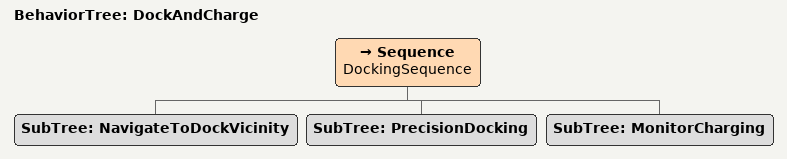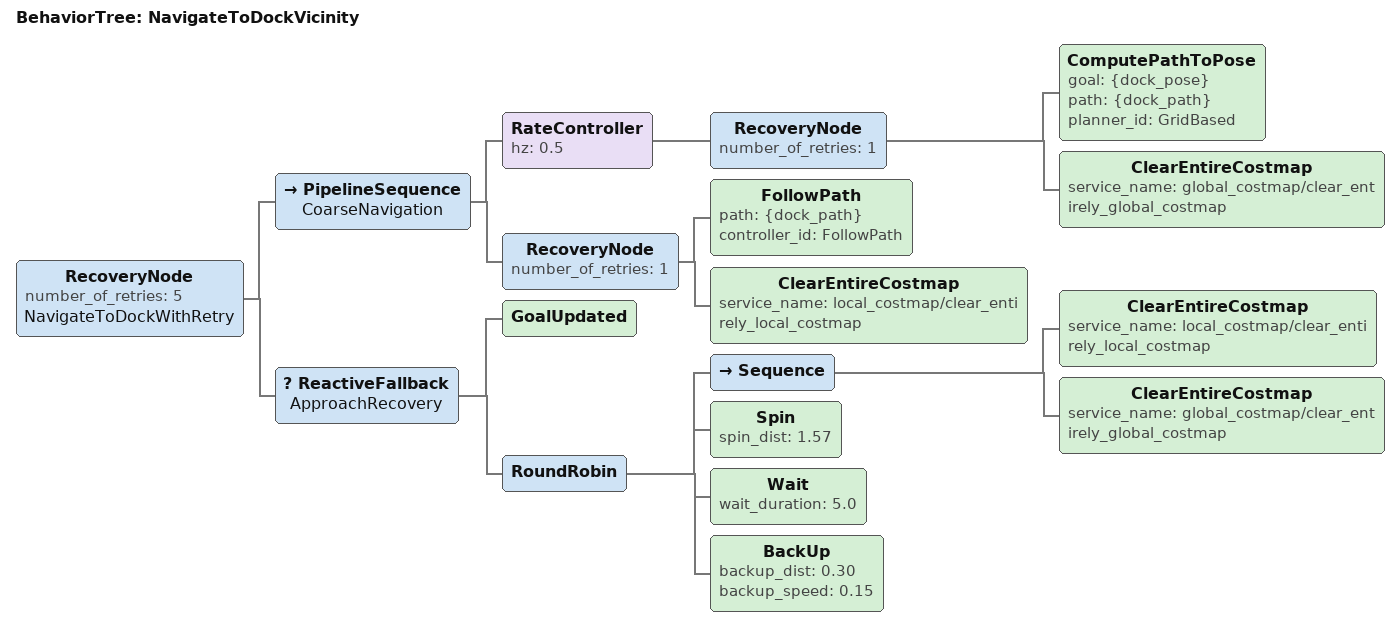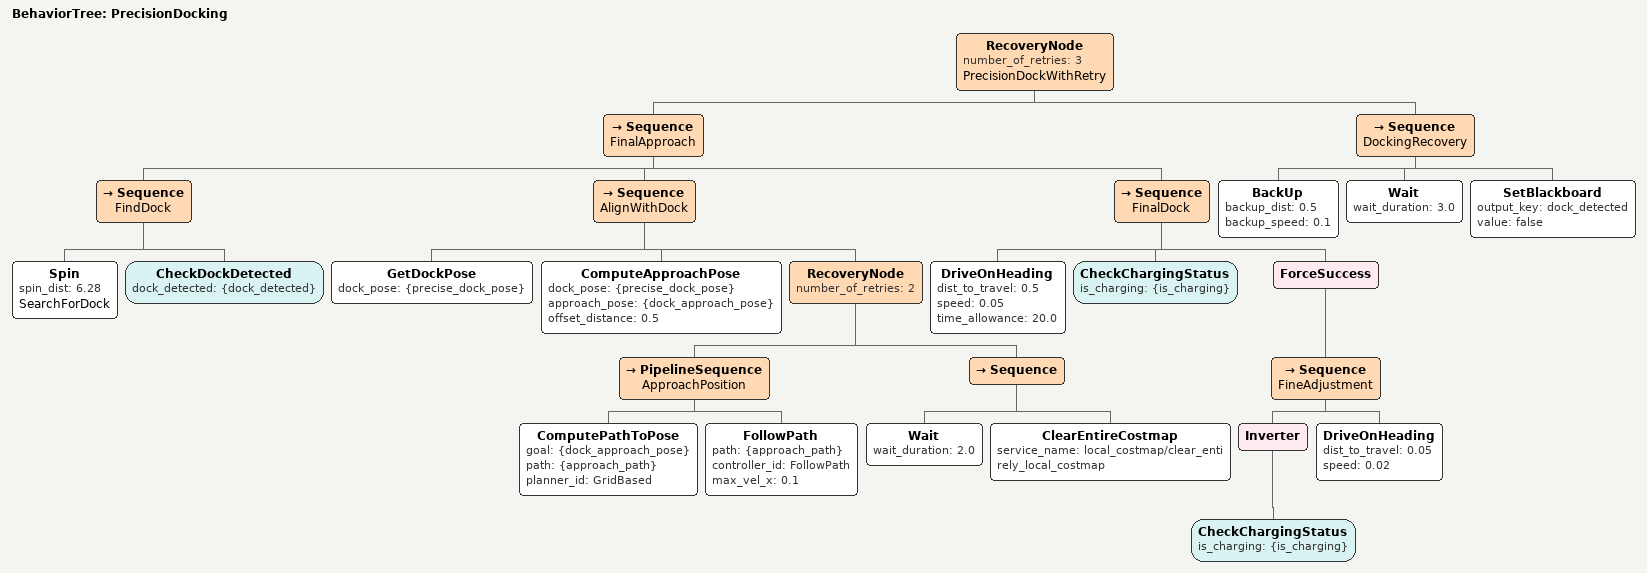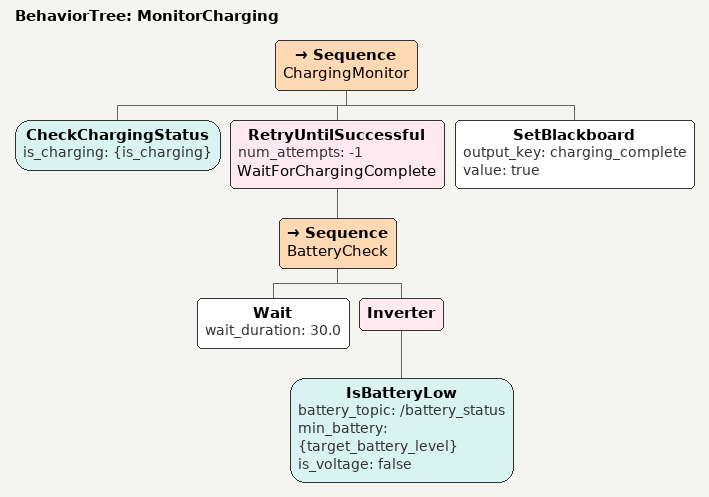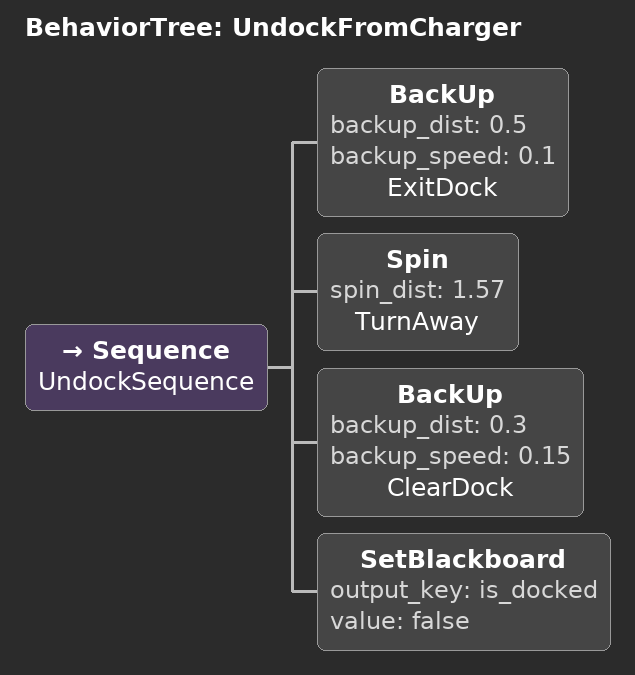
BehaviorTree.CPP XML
<root BTCPP_format="4" main_tree_to_execute="DockAndCharge">

  <!-- Main docking and charging behavior -->
  <BehaviorTree ID="DockAndCharge">

    <Sequence name="DockingSequence">

      <!-- Stage 1: Navigate to dock vicinity -->
      <SubTree ID="NavigateToDockVicinity"/>

      <!-- Stage 2: Precision docking -->
      <SubTree ID="PrecisionDocking"/>

      <!-- Stage 3: Verify connection and charge -->
      <SubTree ID="MonitorCharging"/>

      <!-- Optional: Undock after charging -->
      <!-- Uncomment to automatically undock -->

    </Sequence>

  </BehaviorTree>

  <!-- Subtree: Navigate to dock vicinity -->
  <BehaviorTree ID="NavigateToDockVicinity">

    <RecoveryNode number_of_retries="5" name="NavigateToDockWithRetry">

      <!-- Coarse navigation to dock area -->
      <PipelineSequence name="CoarseNavigation">

        <RateController hz="0.5">
          <RecoveryNode number_of_retries="1">
            <ComputePathToPose goal="{dock_pose}"
                              path="{dock_path}"
                              planner_id="GridBased"/>
            <ClearEntireCostmap service_name="global_costmap/clear_entirely_global_costmap"/>
          </RecoveryNode>
        </RateController>

        <RecoveryNode number_of_retries="1">
          <!-- Use standard speed for approach -->
          <FollowPath path="{dock_path}" controller_id="FollowPath"/>
          <ClearEntireCostmap service_name="local_costmap/clear_entirely_local_costmap"/>
        </RecoveryNode>

      </PipelineSequence>

      <!-- Recovery for approach navigation -->
      <ReactiveFallback name="ApproachRecovery">
        <GoalUpdated/>
        <RoundRobin>
          <Sequence>
            <ClearEntireCostmap service_name="local_costmap/clear_entirely_local_costmap"/>
            <ClearEntireCostmap service_name="global_costmap/clear_entirely_global_costmap"/>
          </Sequence>
          <Spin spin_dist="1.57"/>
          <Wait wait_duration="5.0"/>
          <BackUp backup_dist="0.30" backup_speed="0.15"/>
        </RoundRobin>
      </ReactiveFallback>

    </RecoveryNode>

  </BehaviorTree>

  <!-- Subtree: Precision docking with sensor feedback -->
  <BehaviorTree ID="PrecisionDocking">

    <RecoveryNode number_of_retries="3" name="PrecisionDockWithRetry">

      <!-- Precision docking sequence -->
      <Sequence name="FinalApproach">

        <!-- Scan for dock -->
        <Sequence name="FindDock">
          <!-- Rotate slowly to find dock markers -->
          <Spin spin_dist="6.28" name="SearchForDock"/>

          <!-- Verify dock detected -->
          <CheckDockDetected dock_detected="{dock_detected}"/>
        </Sequence>

        <!-- Align with dock -->
        <Sequence name="AlignWithDock">

          <!-- Get precise dock pose from sensors -->
          <GetDockPose dock_pose="{precise_dock_pose}"/>

          <!-- Compute approach pose (offset from dock)-->
          <ComputeApproachPose dock_pose="{precise_dock_pose}"
                              approach_pose="{dock_approach_pose}"
                              offset_distance="0.5"/>

          <!-- Navigate to approach position -->
          <RecoveryNode number_of_retries="2">
            <PipelineSequence name="ApproachPosition">
              <ComputePathToPose goal="{dock_approach_pose}"
                                path="{approach_path}"
                                planner_id="GridBased"/>
              <FollowPath path="{approach_path}"
                         controller_id="FollowPath"
                         max_vel_x="0.1"/>
            </PipelineSequence>
            <Sequence>
              <Wait wait_duration="2.0"/>
              <ClearEntireCostmap service_name="local_costmap/clear_entirely_local_costmap"/>
            </Sequence>
          </RecoveryNode>

        </Sequence>

        <!-- Final docking approach -->
        <Sequence name="FinalDock">

          <!-- Very slow approach to dock -->
          <DriveOnHeading dist_to_travel="0.5"
                         speed="0.05"
                         time_allowance="20.0"/>

          <!-- Verify electrical connection -->
          <CheckChargingStatus is_charging="{is_charging}"/>

          <!-- Small adjustment if needed -->
          <ForceSuccess>
            <Sequence name="FineAdjustment">
              <Inverter>
                <CheckChargingStatus is_charging="{is_charging}"/>
              </Inverter>
              <DriveOnHeading dist_to_travel="0.05" speed="0.02"/>
            </Sequence>
          </ForceSuccess>

        </Sequence>

      </Sequence>

      <!-- Recovery: Back up and retry docking -->
      <Sequence name="DockingRecovery">
        <BackUp backup_dist="0.5" backup_speed="0.1"/>
        <Wait wait_duration="3.0"/>
        <!-- Clear dock detection to force re-search -->
        <SetBlackboard output_key="dock_detected" value="false"/>
      </Sequence>

    </RecoveryNode>

  </BehaviorTree>

  <!-- Subtree: Monitor charging until complete -->
  <BehaviorTree ID="MonitorCharging">

    <Sequence name="ChargingMonitor">

      <!-- Verify charging started -->
      <CheckChargingStatus is_charging="{is_charging}"/>

      <!-- Wait until battery reaches target level -->
      <RetryUntilSuccessful num_attempts="-1" name="WaitForChargingComplete">
        <Sequence name="BatteryCheck">

          <!-- Wait between checks (every 30 seconds) -->
          <Wait wait_duration="30.0"/>

          <!-- Check if battery reached target level -->
          <Inverter>
            <IsBatteryLow battery_topic="/battery_status"
                          min_battery="{target_battery_level}"
                          is_voltage="false"/>
          </Inverter>

        </Sequence>
      </RetryUntilSuccessful>

      <!-- Set charging complete flag -->
      <SetBlackboard output_key="charging_complete" value="true"/>

    </Sequence>

  </BehaviorTree>

  <!-- Subtree: Undock from charger -->
  <BehaviorTree ID="UndockFromCharger">

    <Sequence name="UndockSequence">

      <!-- Back away from dock -->
      <BackUp backup_dist="0.5" backup_speed="0.1" name="ExitDock"/>

      <!-- Rotate to clear dock area -->
      <Spin spin_dist="1.57" name="TurnAway"/>

      <!-- Clear undocking area -->
      <BackUp backup_dist="0.3" backup_speed="0.15" name="ClearDock"/>

      <!-- Set undocked flag -->
      <SetBlackboard output_key="is_docked" value="false"/>

    </Sequence>

  </BehaviorTree>

</root>
